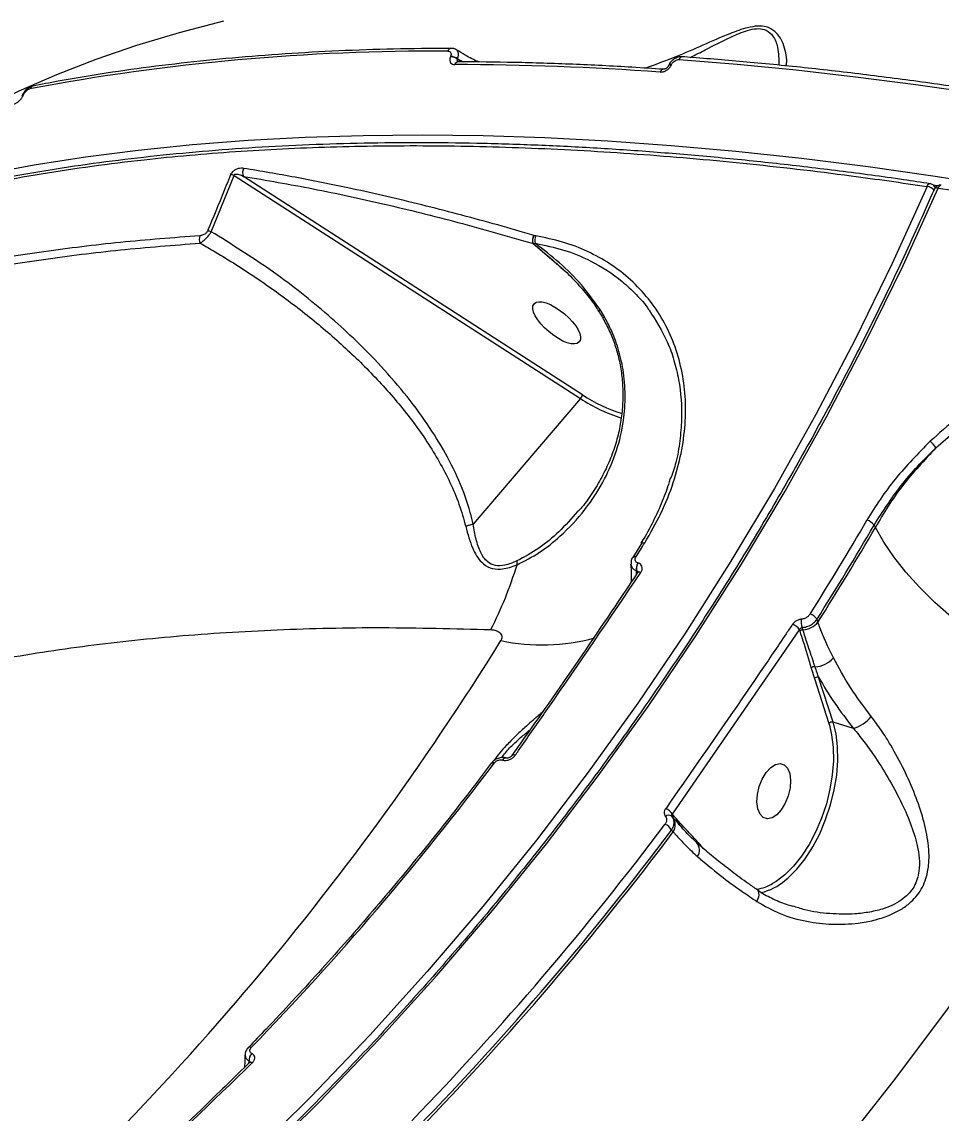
# Model space of a CAD drawing. Header units: millimetres. Extents: x -5238 to 5144, y -3542 to 5092.
# Drawn here: x 2105 to 2249.9, y 677.8 to 849.9 of the extents above; entities that cross this region are included whole.
import ezdxf

# ---------------------------------------------------------------- set-up
doc = ezdxf.new("R2010")
doc.units = ezdxf.units.MM
for name, color, linetype in [('DIKOM_ОБЪЕКТ', 7, 'Continuous'), ('DIKOM_РАЗМЕР_ЗОНА', 7, 'Continuous'), ('DIKOM_РАЗМЕР_ОБЪЕКТА', 7, 'Continuous')]:
    doc.layers.add(name, color=color, linetype=linetype)
doc.styles.add('style1', font='arial.ttf', dxfattribs={"width": 0.8})
doc.dimstyles.new('1-50', dxfattribs={"dimtxt": 300, "dimasz": 200, "dimexe": 100, "dimexo": 0, "dimgap": 100, "dimtad": 1, "dimtxsty": 'style1', "dimcen": 200, "dimclrd": 7, "dimclre": 7, "dimclrt": 7, "dimadec": 1, "dimazin": 2, "dimtfac": 1, "dimtmove": 0, "dimatfit": 2, "dimfxl": 0, "dimlwd": 25, "dimlwe": 18, "dimarcsym": 0})

# ---------------------------------------------------------------- blocks, each defined once
blk = doc.blocks.new('*D0')
at = {"layer": 'Defpoints', "color": 0, "transparency": 16777216}
for p in [(2469.51, 3229.24), (-4251.52, -643.28), (-419.57, -643.28)]:
    blk.add_point(p, dxfattribs=at)
at = {"layer": 'DIKOM_РАЗМЕР_ОБЪЕКТА', "color": 7, "lineweight": 18, "transparency": 16777216}
for p, q in [((2469.51, 3229.24), (-4351.52, 3229.24)), ((-419.57, -643.28), (-4351.52, -643.28))]:
    blk.add_line(p, q, dxfattribs=at)
at = {"layer": 'DIKOM_РАЗМЕР_ОБЪЕКТА', "color": 7, "lineweight": 25, "transparency": 16777216}
blk.add_line((-4251.52, 3029.24), (-4251.52, -443.28), dxfattribs=at)
at = {"layer": 'DIKOM_РАЗМЕР_ОБЪЕКТА', "color": 7, "transparency": 16777216}
for points in [[(-4284.86, 3029.24), (-4218.19, 3029.24), (-4251.52, 3229.24)], [(-4284.86, -443.28), (-4218.19, -443.28), (-4251.52, -643.28)]]:
    blk.add_solid(points, dxfattribs=at)
at = {"layer": 'DIKOM_РАЗМЕР_ОБЪЕКТА', "color": 7, "transparency": 16777216, "insert": (-4504.8, 1292.98), "char_height": 300, "attachment_point": 5, "rotation": 90, "style": 'style1'}
blk.add_mtext('3900', dxfattribs=at)
blk = doc.blocks.new('*D1')
at = {"layer": 'Defpoints', "color": 0, "transparency": 16777216}
for p in [(-4787.63, 5091.56), (3144.22, 5091.56), (-2554.16, -2403.28)]:
    blk.add_point(p, dxfattribs=at)
at = {"layer": 'DIKOM_РАЗМЕР_ЗОНА', "color": 7, "lineweight": 18, "transparency": 16777216}
for p, q in [((3144.22, 5091.56), (-4887.63, 5091.56)), ((-2554.16, -2403.28), (-4887.63, -2403.28))]:
    blk.add_line(p, q, dxfattribs=at)
at = {"layer": 'DIKOM_РАЗМЕР_ЗОНА', "color": 7, "lineweight": 25, "transparency": 16777216}
blk.add_line((-4787.63, -2203.28), (-4787.63, 4891.56), dxfattribs=at)
at = {"layer": 'DIKOM_РАЗМЕР_ЗОНА', "color": 7, "transparency": 16777216}
for points in [[(-4820.97, 4891.56), (-4754.3, 4891.56), (-4787.63, 5091.56)], [(-4820.97, -2203.28), (-4754.3, -2203.28), (-4787.63, -2403.28)]]:
    blk.add_solid(points, dxfattribs=at)
at = {"layer": 'DIKOM_РАЗМЕР_ЗОНА', "color": 7, "transparency": 16777216, "insert": (-5040.81, 1344.14), "char_height": 300, "attachment_point": 5, "rotation": 90, "style": 'style1'}
blk.add_mtext('7500', dxfattribs=at)
blk = doc.blocks.new('*D2')
at = {"layer": 'Defpoints', "color": 0, "transparency": 16777216}
for p in [(5144.22, 2720.02), (-4054.16, -903.28), (5144.22, -3441.88)]:
    blk.add_point(p, dxfattribs=at)
at = {"layer": 'DIKOM_РАЗМЕР_ЗОНА', "color": 7, "lineweight": 18, "transparency": 16777216}
for p, q in [((5144.22, 2720.02), (5144.22, -3541.88)), ((-4054.16, -903.28), (-4054.16, -3541.88))]:
    blk.add_line(p, q, dxfattribs=at)
at = {"layer": 'DIKOM_РАЗМЕР_ЗОНА', "color": 7, "lineweight": 25, "transparency": 16777216}
blk.add_line((-3854.16, -3441.88), (4944.22, -3441.88), dxfattribs=at)
at = {"layer": 'DIKOM_РАЗМЕР_ЗОНА', "color": 7, "transparency": 16777216}
for points in [[(-3854.16, -3408.54), (-3854.16, -3475.21), (-4054.16, -3441.88)], [(4944.22, -3408.54), (4944.22, -3475.21), (5144.22, -3441.88)]]:
    blk.add_solid(points, dxfattribs=at)
at = {"layer": 'DIKOM_РАЗМЕР_ЗОНА', "color": 7, "transparency": 16777216, "insert": (545.03, -3188.7), "char_height": 300, "attachment_point": 5, "style": 'style1'}
blk.add_mtext('9200', dxfattribs=at)
blk = doc.blocks.new('*D3')
at = {"layer": 'Defpoints', "color": 0, "transparency": 16777216}
for p in [(3889.93, 2956), (-2405.68, -161.05), (3889.93, -2949.28)]:
    blk.add_point(p, dxfattribs=at)
at = {"layer": 'DIKOM_РАЗМЕР_ОБЪЕКТА', "color": 7, "lineweight": 18, "transparency": 16777216}
for p, q in [((3889.93, 2956), (3889.93, -3049.28)), ((-2405.68, -161.05), (-2405.68, -3049.28))]:
    blk.add_line(p, q, dxfattribs=at)
at = {"layer": 'DIKOM_РАЗМЕР_ОБЪЕКТА', "color": 7, "lineweight": 25, "transparency": 16777216}
blk.add_line((-2205.68, -2949.28), (3689.93, -2949.28), dxfattribs=at)
at = {"layer": 'DIKOM_РАЗМЕР_ОБЪЕКТА', "color": 7, "transparency": 16777216}
for points in [[(-2205.68, -2915.95), (-2205.68, -2982.61), (-2405.68, -2949.28)], [(3689.93, -2915.95), (3689.93, -2982.61), (3889.93, -2949.28)]]:
    blk.add_solid(points, dxfattribs=at)
at = {"layer": 'DIKOM_РАЗМЕР_ОБЪЕКТА', "color": 7, "transparency": 16777216, "insert": (742.13, -2696.01), "char_height": 300, "attachment_point": 5, "style": 'style1'}
blk.add_mtext('6300', dxfattribs=at)

msp = doc.modelspace()

# ---------------------------------------------------------------- linework, layer by layer
at = {"layer": 'DIKOM_ОБЪЕКТ', "color": 7, "linetype": 'Continuous', "lineweight": 15}
for p, q in [((2172.569, 844.447), (2172.541, 844.382)), ((2173.645, 843.986), (2173.674, 844.052)), ((2174.207, 843.572), (2173.645, 843.986)), ((2173.674, 844.052), (2174.609, 843.567)), ((2206.926, 842.994), (2206.906, 842.949)), ((2207.384, 843.113), (2207.404, 843.159)), ((2105.003, 838.237), (2104.975, 838.171)), ((2105.21, 838.324), (2105.238, 838.39)), ((2134.826, 816.788), (2138.459, 825.671)), ((2138.459, 825.671), (2193.043, 790.479)), ((2193.35, 791.076), (2139.936, 825.512)), ((2248.142, 824.366), (2248.155, 824.364)), ((2248.956, 823.717), (2248.853, 823.889)), ((2185.738, 816.188), (2185.703, 816.198)), ((2186.003, 816.124), (2185.738, 816.188)), ((2185.567, 814.927), (2185.595, 814.909)), ((2185.567, 814.927), (2190.341, 810.797)), ((2185.595, 814.909), (2185.894, 814.953)), ((2185.595, 814.909), (2186.503, 814.142)), ((2196.811, 803.354), (2196.125, 804.493)), ((2193.043, 790.479), (2176.126, 770.674)), ((2192.709, 772.797), (2192.558, 772.633)), ((2239.313, 770.501), (2239.53, 770.136)), ((2202.654, 767.632), (2201.267, 765.403)), ((2202.648, 767.621), (2202.654, 767.632)), ((2202.118, 764.539), (2202.096, 764.545)), ((2201.873, 763.299), (2201.895, 763.293)), ((2201.883, 762.797), (2201.873, 763.299)), ((2201.895, 763.293), (2201.988, 762.954)), ((2202.056, 763.006), (2202.044, 762.99)), ((2230.478, 755.197), (2230.325, 755.665)), ((2207.53, 724.922), (2227.543, 754.022)), ((2227.543, 754.022), (2227.626, 753.765)), ((2228.095, 753.994), (2227.978, 754.356)), ((2229.406, 747.957), (2229.906, 746.305)), ((2229.906, 746.305), (2232.191, 739.225)), ((2232.867, 739.433), (2230.582, 746.513)), ((2232.191, 739.225), (2232.273, 738.96)), ((2236.069, 738.44), (2232.867, 739.433)), ((2180.745, 733.464), (2180.767, 733.458)), ((2182.251, 734.175), (2182.24, 734.16)), ((2207.58, 724.865), (2207.53, 724.922)), ((2207.4, 722.425), (2207.667, 722.118)), ((2211.839, 720.18), (2210.931, 721.171)), ((2212.441, 719.484), (2211.839, 720.18)), ((2140.708, 688.151), (2140.7, 688.143)), ((2141.236, 687.179), (2141.217, 687.188)), ((2140.781, 685.743), (2140.797, 685.992)), ((2140.797, 685.992), (2140.816, 685.983)), ((2140.816, 685.983), (2140.852, 685.751)), ((2140.872, 685.729), (2140.864, 685.722))]:
    msp.add_line(p, q, dxfattribs=at)
at = {"layer": 'DIKOM_ОБЪЕКТ', "color": 7, "linetype": 'Continuous', "lineweight": 15, "flags": 128}
for points in [[(2136.771, 849.965), (2129.793, 848.139), (2123.074, 846.122), (2116.618, 843.914), (2110.433, 841.519), (2104.524, 838.937), (2099.089, 836.273)], [(2208.592, 843.929), (2217.745, 843.19), (2227.019, 842.29), (2236.407, 841.228), (2245.902, 840.006), (2255.497, 838.624), (2265.187, 837.084), (2274.965, 835.386), (2284.823, 833.531)], [(2259.681, 823.791), (2248.965, 825.489), (2238.365, 826.994), (2227.889, 828.303), (2217.548, 829.416), (2207.349, 830.33), (2197.301, 831.047), (2187.412, 831.564), (2177.691, 831.883), (2168.146, 832.001), (2158.786, 831.92), (2149.617, 831.639), (2140.647, 831.159), (2131.885, 830.479), (2123.338, 829.601), (2115.012, 828.526), (2106.916, 827.253), (2099.055, 825.785)], [(2247.666, 823.927), (2242.169, 811.777), (2236.326, 799.782), (2230.142, 787.952), (2223.62, 776.293), (2216.764, 764.813), (2209.579, 753.52), (2202.069, 742.422), (2194.24, 731.525), (2186.097, 720.836), (2177.645, 710.363), (2168.889, 700.113), (2159.836, 690.092), (2150.49, 680.306), (2140.859, 670.763), (2130.949, 661.468), (2120.766, 652.428), (2110.316, 643.648), (2099.607, 635.135), (2088.646, 626.893), (2077.44, 618.928), (2065.996, 611.246)], [(2067.202, 610.34), (2078.68, 618.046), (2089.92, 626.034), (2100.915, 634.301), (2111.656, 642.84), (2122.137, 651.646), (2132.351, 660.714), (2142.291, 670.036), (2151.951, 679.609), (2161.325, 689.423), (2170.405, 699.475), (2179.187, 709.756), (2187.665, 720.261), (2195.833, 730.981), (2203.686, 741.911), (2211.218, 753.043), (2218.424, 764.37), (2225.301, 775.885), (2231.843, 787.579), (2238.046, 799.445), (2243.906, 811.476), (2249.419, 823.663)], [(2247.666, 823.927), (2247.742, 824.078), (2247.827, 824.201), (2247.919, 824.293), (2248.015, 824.349), (2248.109, 824.369), (2248.142, 824.366)], [(2248.613, 824.163), (2248.936, 824.115), (2249.386, 824.047)], [(2249.419, 823.663), (2249.255, 823.679), (2249.109, 823.673), (2248.987, 823.645), (2248.895, 823.597), (2248.836, 823.53), (2248.829, 823.517)], [(2249.902, 824.101), (2249.861, 824.105), (2249.767, 824.085), (2249.673, 824.029), (2249.581, 823.937), (2249.495, 823.813), (2249.419, 823.663)], [(2196.125, 804.493), (2195.988, 804.352), (2195.926, 804.254), (2195.929, 804.214)], [(2280.527, 739.583), (2277.168, 740.774), (2273.771, 742.156), (2270.368, 743.719), (2266.989, 745.448), (2263.664, 747.327), (2260.426, 749.338), (2257.302, 751.464), (2254.321, 753.686), (2251.511, 755.982), (2248.897, 758.332), (2246.503, 760.715), (2244.351, 763.108), (2242.46, 765.491), (2240.848, 767.84), (2239.53, 770.136)], [(2202.654, 767.632), (2202.674, 767.659), (2202.735, 767.705), (2202.818, 767.735), (2202.92, 767.747), (2203.039, 767.74), (2203.171, 767.716)], [(2201.783, 765.484), (2201.651, 765.509), (2201.532, 765.516), (2201.43, 765.505), (2201.348, 765.476), (2201.287, 765.429), (2201.268, 765.404)], [(2202.551, 763.049), (2202.404, 763.082), (2202.275, 763.091), (2202.169, 763.076), (2202.088, 763.037), (2202.056, 763.006)], [(2155.851, 593.625), (2166.513, 602.608), (2176.927, 611.835), (2187.085, 621.3), (2196.984, 630.998), (2206.616, 640.925), (2215.978, 651.074), (2225.063, 661.44), (2233.867, 672.017), (2242.385, 682.799), (2250.612, 693.782), (2258.544, 704.957), (2266.177, 716.32), (2273.506, 727.864), (2280.527, 739.583)], [(2232.273, 738.96), (2232.631, 737.451), (2232.871, 735.483), (2232.906, 733.363), (2232.735, 731.137), (2232.363, 728.856), (2231.796, 726.567), (2231.048, 724.322), (2230.135, 722.17), (2229.077, 720.157), (2227.897, 718.329), (2226.62, 716.724), (2225.276, 715.378), (2223.893, 714.321), (2223.321, 713.976)], [(2225.27, 714.448), (2225.736, 714.841), (2227.122, 716.229), (2228.438, 717.884), (2229.655, 719.769), (2230.746, 721.845), (2231.688, 724.064), (2232.459, 726.379), (2233.044, 728.739), (2233.428, 731.093), (2233.604, 733.388), (2233.568, 735.574), (2233.32, 737.604), (2232.867, 739.433)], [(2182.751, 734.226), (2182.604, 734.258), (2182.474, 734.265), (2182.365, 734.247), (2182.282, 734.205), (2182.251, 734.175)], [(2179.466, 732.997), (2179.339, 733.03), (2179.225, 733.043), (2179.127, 733.037), (2179.047, 733.012), (2178.988, 732.968), (2178.98, 732.958)], [(2222.321, 731.493), (2223.035, 732.28), (2223.788, 732.765), (2224.518, 732.909), (2225.166, 732.701), (2225.68, 732.156), (2226.019, 731.32), (2226.154, 730.26), (2226.075, 729.061), (2225.788, 727.822), (2225.317, 726.642), (2224.699, 725.617), (2223.985, 724.83), (2223.232, 724.344), (2222.502, 724.2), (2221.854, 724.409), (2221.34, 724.953), (2221.001, 725.789), (2220.866, 726.85), (2220.945, 728.048), (2221.232, 729.288), (2221.703, 730.468), (2222.321, 731.493)], [(2220.864, 711.145), (2221.022, 711.532), (2221.129, 711.897), (2221.182, 712.229), (2221.178, 712.516), (2221.119, 712.749), (2221.005, 712.918), (2220.965, 712.953)], [(2141.293, 685.691), (2141.164, 685.744), (2141.05, 685.77), (2140.954, 685.767), (2140.881, 685.737), (2140.872, 685.729)]]:
    msp.add_lwpolyline(points, dxfattribs=at)
at = {"layer": 'DIKOM_ОБЪЕКТ', "color": 7, "linetype": 'Continuous', "lineweight": 15}
for centre, radius, start, end in [((2170.168, 497.906), 347.355, 89.67725, 100.60468), ((2172.712, 845.082), 0.612, 96.36629, 163.55716), ((2172.441, 842.362), 2.022, 53.447, 87.16388), ((2172.468, 842.426), 2.024, 53.46388, 87.14699), ((2173.828, 842.952), 0.631, 97.19447, 162.43468), ((2209.157, 843.784), 0.583, 95.37076, 165.65074), ((2171.469, 350.293), 492.853, 86.02787, 89.79569), ((2206.17, 841.822), 0.577, 94.84468, 166.05565), ((2207.269, 842.673), 0.455, 75.34182, 142.98522), ((2207.289, 842.712), 0.461, 75.60351, 141.80711), ((2105.235, 838.029), 0.296, 94.81921, 151.28984), ((2105.263, 838.093), 0.297, 94.88829, 150.35684), ((2106.894, 839.084), 0.694, 103.44009, 159.37393), ((2140.993, 826.134), 1.226, 148.60763, 210.44912), ((2137.992, 824.248), 1.497, 71.81901, 95.31754), ((2247.426, 822.104), 1.839, 38.30976, 82.51275), ((2247.994, 823.377), 1, 53.08161, 81.5044), ((2247.994, 823.377), 1, 30.78835, 53.08161), ((2249.744, 823.114), 1, 81.35162, 156.47401), ((2248.33, 823.579), 0.608, 10.6382, 30.64789), ((2134.306, 815.61), 1.371, 156.78411, 207.43265), ((2134.329, 815.388), 1.486, 70.43896, 93.883), ((2186.773, 815.441), 1.311, 144.6905, 203.06674), ((2186.776, 815.424), 1.289, 143.67332, 203.57244), ((2187.298, 815.412), 1.478, 151.18347, 198.1103), ((2192.111, 791.335), 1.265, 317.44395, 348.17766), ((2207.018, 811.444), 25.196, 236.31398, 252.62956), ((2206.818, 811.236), 24.246, 236.25477, 252.64375), ((2246.156, 781.024), 3.357, 29.8403, 53.58282), ((1818.525, 1015.43), 485.525, 327.76955, 329.81213), ((2237.73, 769.45), 1.9, 33.57432, 75.54521), ((1818.499, 1015.307), 486.842, 327.76998, 329.81158), ((1818.611, 1014.961), 486.941, 327.76049, 329.81587), ((1808.924, 1011.474), 463.518, 327.94708, 328.27192), ((2120.913, 783.345), 64.992, 333.1901, 342.92274), ((2184.99, 764.58), 1.977, 172.05423, 189.32605), ((2203.414, 763.667), 1.584, 146.32692, 193.43398), ((2203.436, 763.66), 1.584, 146.32446, 193.42392), ((2231.052, 755.339), 3.227, 174.27294, 197.72436), ((2228.696, 754.64), 1.925, 32.18461, 73.69908), ((2225.844, 752.974), 1.996, 31.67817, 71.82142), ((2228.136, 753.314), 0.682, 93.49842, 138.51975), ((2227.882, 757.378), 3.391, 273.59418, 319.96153), ((1789.587, 994.749), 459.994, 311.0632, 328.19152), ((2187.001, 783.124), 31.508, 258.08746, 285.16752), ((2229.826, 752.212), 4.048, 272.65751, 319.60678), ((2229.914, 747.48), 0.697, 81.71993, 136.7931), ((2230.412, 745.863), 0.672, 75.36772, 138.85052), ((2234.334, 744.041), 5.864, 287.20239, 320.71122), ((2232.697, 738.782), 0.672, 75.37906, 138.82639), ((2181.273, 733.192), 0.594, 84.12167, 152.76867), ((2181.291, 733.19), 0.589, 83.04825, 152.9336), ((1801.519, 1017.035), 472.781, 315.91884, 323.07412), ((2206.952, 723.96), 0.807, 52.32916, 130.26985), ((2205.869, 723.981), 1.909, 29.53044, 71.6413), ((2207.929, 724.657), 0.406, 149.36693, 216.2467), ((1808.799, 1022.495), 497.556, 315.95506, 323.03791), ((2205.663, 721.463), 1.986, 28.98734, 69.36912), ((2205.95, 723.22), 2.04, 327.31529, 35.93445), ((1808.96, 1022.258), 498.653, 315.95489, 323.03796), ((1808.919, 1022.008), 498.933, 315.93916, 323.05393), ((2211.355, 720.953), 0.477, 152.80493, 186.30082), ((2209.99, 719.257), 1.802, 325.31054, 41.21426), ((2219.484, 721.281), 8.953, 283.20546, 310.25868), ((2219.845, 719.96), 6.92, 278.42492, 300.15394), ((2140.911, 687.792), 0.413, 55.68235, 119.35763), ((2142.222, 686.163), 1.436, 134.44527, 186.83069), ((2142.241, 686.154), 1.435, 134.42569, 186.83653)]:
    msp.add_arc(centre, radius, start, end, dxfattribs=at)
msp.add_ellipse((2189.287, 802.411), major_axis=(-3.564, 3.012), ratio=0.4016192, dxfattribs=at)
for points, knots in [([(2225.443, 842.921), (2225.491, 843.134), (2225.627, 843.739), (2225.439, 844.982), (2225.009, 846.53), (2224.207, 847.994), (2223.113, 848.825), (2222.066, 849.167), (2221.002, 849.27), (2219.005, 848.923), (2216.057, 847.846), (2212.293, 846.168), (2207.863, 844.219), (2204.88, 843.148), (2203.292, 842.578)], [0, 0, 0, 0, 0.0492122, 0.1398933, 0.2305302, 0.3362118, 0.4061607, 0.4207989, 0.4685698, 0.5160322, 0.5985783, 0.7242689, 0.8532057, 1, 1, 1, 1]), ([(2210.37, 844.271), (2211.149, 844.667), (2213.231, 845.726), (2216.216, 847.272), (2218.978, 848.474), (2220.817, 848.873), (2221.646, 848.786), (2222.094, 848.645), (2222.688, 848.41), (2223.585, 847.507), (2224.319, 845.496), (2224.306, 843.972), (2224.298, 843.036)], [0, 0, 0, 0, 0.1054959, 0.2822315, 0.3923851, 0.4532971, 0.5130206, 0.5138233, 0.5326031, 0.6247464, 0.7692702, 1, 1, 1, 1]), ([(2172.647, 845.691), (2171.089, 845.683), (2166.568, 845.659), (2159.214, 845.484), (2150.646, 845.106), (2142.261, 844.547), (2134.064, 843.81), (2126.06, 842.896), (2118.259, 841.802), (2111.837, 840.737), (2108.049, 840.011), (2106.732, 839.759)], [0, 0, 0, 0, 0.0652739, 0.1893416, 0.3134162, 0.4374963, 0.5615843, 0.685677, 0.809776, 0.9338801, 1, 1, 1, 1]), ([(2172.125, 845.256), (2172.214, 845.246), (2172.392, 845.228), (2172.573, 845.078), (2172.656, 844.859), (2172.641, 844.635), (2172.588, 844.496), (2172.569, 844.447)], [0, 0, 0, 0, 0.2288004, 0.4577997, 0.6784702, 0.8883512, 1, 1, 1, 1]), ([(2173.491, 845.445), (2173.473, 845.46), (2173.324, 845.594), (2173.017, 845.682), (2172.743, 845.669), (2172.645, 845.664)], [0, 0, 0, 0, 0.0795258, 0.6692666, 1, 1, 1, 1]), ([(2173.674, 844.052), (2173.708, 844.151), (2173.807, 844.434), (2173.843, 844.87), (2173.742, 845.266), (2173.554, 845.389), (2173.474, 845.441)], [0, 0, 0, 0, 0.1583448, 0.4560342, 0.766746, 1, 1, 1, 1]), ([(2176.955, 843.538), (2176.252, 843.88), (2175.08, 844.45), (2173.955, 845.19), (2173.505, 845.486)], [0, 0, 0, 0, 0.5998682, 1, 1, 1, 1]), ([(2172.541, 844.382), (2172.513, 844.31), (2172.432, 844.098), (2172.41, 843.753), (2172.539, 843.418), (2172.818, 843.187), (2173.09, 843.157), (2173.227, 843.142)], [0, 0, 0, 0, 0.1082946, 0.3204206, 0.5430687, 0.7715565, 1, 1, 1, 1]), ([(2173.774, 843.581), (2173.76, 843.591), (2173.696, 843.637), (2173.638, 843.741), (2173.618, 843.849), (2173.624, 843.925), (2173.636, 843.962), (2173.645, 843.986)], [0, 0, 0, 0, 0.110061, 0.4971546, 0.7544025, 0.8349461, 1, 1, 1, 1]), ([(2173.81, 843.584), (2173.779, 843.581), (2173.732, 843.578), (2173.741, 843.577), (2173.744, 843.576)], [0, 0, 0, 0, 0.685386, 1, 1, 1, 1]), ([(2206.121, 842.397), (2204.462, 842.506), (2199.65, 842.822), (2191.796, 843.207), (2182.649, 843.505), (2176.7, 843.554), (2173.749, 843.578)], [0, 0, 0, 0, 0.1498897, 0.4347614, 0.7196502, 1, 1, 1, 1]), ([(2209.098, 844.346), (2209.032, 844.356), (2208.756, 844.394), (2208.231, 844.259), (2207.597, 843.907), (2207.129, 843.445), (2206.997, 843.096), (2206.956, 842.986)], [0, 0, 0, 0, 0.0765972, 0.3163691, 0.5826414, 0.8680096, 1, 1, 1, 1]), ([(2207.404, 843.159), (2207.435, 843.22), (2207.512, 843.374), (2207.713, 843.6), (2207.991, 843.796), (2208.301, 843.921), (2208.495, 843.926), (2208.592, 843.929)], [0, 0, 0, 0, 0.1422697, 0.3571215, 0.5715236, 0.7857223, 1, 1, 1, 1]), ([(2285.271, 833.976), (2283.458, 834.326), (2278.201, 835.34), (2269.563, 836.888), (2259.393, 838.563), (2249.324, 840.063), (2239.362, 841.39), (2229.515, 842.54), (2219.962, 843.497), (2213.186, 844.065), (2209.641, 844.325), (2209.102, 844.364)], [0, 0, 0, 0, 0.0688409, 0.1996565, 0.3304769, 0.4613023, 0.5921305, 0.722965, 0.853803, 0.9777648, 1, 1, 1, 1]), ([(2205.61, 841.961), (2205.755, 841.966), (2206.045, 841.974), (2206.509, 842.161), (2206.925, 842.456), (2207.224, 842.794), (2207.339, 843.022), (2207.384, 843.113)], [0, 0, 0, 0, 0.2150521, 0.4299917, 0.6447315, 0.8592653, 1, 1, 1, 1]), ([(2206.903, 842.948), (2206.889, 842.916), (2206.857, 842.847), (2206.751, 842.712), (2206.608, 842.583), (2206.442, 842.478), (2206.281, 842.414), (2206.162, 842.395), (2206.137, 842.397), (2206.127, 842.398)], [0, 0, 0, 0, 0.1286322, 0.2794534, 0.4257935, 0.5816504, 0.7369549, 0.8920046, 1, 1, 1, 1]), ([(2103.671, 836.884), (2103.763, 836.911), (2103.971, 836.971), (2104.327, 837.195), (2104.687, 837.522), (2105.004, 837.915), (2105.141, 838.188), (2105.21, 838.324)], [0, 0, 0, 0, 0.1741687, 0.3895689, 0.5958025, 0.7978739, 1, 1, 1, 1]), ([(2106.735, 839.746), (2106.624, 839.722), (2106.313, 839.656), (2105.825, 839.341), (2105.314, 838.84), (2105.108, 838.424), (2105.015, 838.237)], [0, 0, 0, 0, 0.1511179, 0.4237677, 0.7409849, 1, 1, 1, 1]), ([(2105.238, 838.39), (2105.283, 838.48), (2105.374, 838.66), (2105.581, 838.917), (2105.817, 839.13), (2106.048, 839.274), (2106.183, 839.311), (2106.244, 839.328)], [0, 0, 0, 0, 0.2039213, 0.4079744, 0.6134824, 0.8265037, 1, 1, 1, 1]), ([(2018.869, 786.397), (2020.216, 787.778), (2024.136, 791.799), (2031.92, 797.764), (2042, 804.249), (2053.131, 809.973), (2065.159, 814.986), (2078.299, 819.36), (2092.548, 823.054), (2107.883, 826.038), (2123.286, 828.152), (2138.562, 829.516), (2153.544, 830.252), (2169.122, 830.438), (2185.261, 830.064), (2201.786, 829.138), (2218.612, 827.665), (2233.887, 825.909), (2243.678, 824.501), (2247.666, 823.927)], [0, 0, 0, 0, 0.0350697, 0.1020937, 0.1690632, 0.2341426, 0.299272, 0.3643511, 0.4313208, 0.498345, 0.5653147, 0.6219543, 0.6786601, 0.7353657, 0.7926089, 0.8498521, 0.9056539, 0.9615819, 1, 1, 1, 1]), ([(2248.153, 824.348), (2246.747, 824.562), (2241.946, 825.293), (2233.86, 826.359), (2223.917, 827.547), (2214.131, 828.544), (2204.513, 829.363), (2195.065, 830.001), (2185.783, 830.46), (2176.663, 830.739), (2167.702, 830.839), (2158.897, 830.76), (2150.246, 830.503), (2141.747, 830.066), (2133.397, 829.448), (2125.205, 828.652), (2117.195, 827.678), (2109.402, 826.53), (2101.846, 825.21), (2094.533, 823.719), (2087.459, 822.058), (2080.62, 820.227), (2074.013, 818.224), (2067.638, 816.05), (2061.493, 813.704), (2055.576, 811.184), (2049.885, 808.491), (2044.425, 805.623), (2039.205, 802.589), (2034.252, 799.399), (2029.578, 796.066), (2025.206, 792.587), (2021.633, 789.479), (2019.63, 787.47), (2018.885, 786.723)], [0, 0, 0, 0, 0.0134807, 0.0460166, 0.0785629, 0.110963, 0.1432142, 0.1753533, 0.2074168, 0.2394417, 0.2714645, 0.3035139, 0.3356222, 0.3678255, 0.4001604, 0.4326629, 0.4652363, 0.4977101, 0.530023, 0.5622119, 0.5943135, 0.6263633, 0.6583973, 0.6904488, 0.722544, 0.754718, 0.7870056, 0.8194425, 0.8519998, 0.8845077, 0.9168217, 0.9489852, 0.981033, 1, 1, 1, 1]), ([(2139.947, 826.772), (2139.671, 826.788), (2139.278, 826.811), (2138.685, 826.599), (2138.32, 826.372), (2138.048, 826.095), (2137.915, 825.888), (2137.866, 825.77), (2137.853, 825.739)], [0, 0, 0, 0, 0.4029548, 0.5733001, 0.7451058, 0.8533452, 0.9617133, 1, 1, 1, 1]), ([(2185.703, 816.198), (2185.225, 816.339), (2182.837, 817.042), (2176.664, 818.796), (2167.305, 821.246), (2157.161, 823.572), (2148.039, 825.413), (2142.644, 826.319), (2139.947, 826.772)], [0, 0, 0, 0, 0.0299888, 0.1499477, 0.3900561, 0.6301653, 0.8150819, 1, 1, 1, 1]), ([(2137.853, 825.739), (2137.639, 825.195), (2136.57, 822.476), (2135.356, 819.522), (2134.333, 817.118), (2134.228, 816.871)], [0, 0, 0, 0, 0.1831615, 0.9158857, 1, 1, 1, 1]), ([(2138.459, 825.671), (2138.457, 825.684), (2138.455, 825.712), (2138.462, 825.756), (2138.479, 825.788), (2138.505, 825.817), (2138.543, 825.844), (2138.668, 825.886), (2138.887, 825.875), (2139.207, 825.805), (2139.566, 825.682), (2139.814, 825.568), (2139.936, 825.512)], [0, 0, 0, 0, 0.0254463, 0.051746, 0.0782759, 0.0865094, 0.115043, 0.1529325, 0.3029977, 0.4907585, 0.7490682, 1, 1, 1, 1]), ([(2139.936, 825.512), (2143.57, 824.889), (2150.837, 823.643), (2162.129, 821.189), (2173.675, 818.346), (2181.603, 816.067), (2185.567, 814.927)], [0, 0, 0, 0, 0.2492696, 0.498536, 0.7492676, 1, 1, 1, 1]), ([(2248.827, 823.513), (2247.967, 821.56), (2245.472, 815.893), (2241.121, 806.607), (2235.68, 795.704), (2229.952, 784.94), (2223.944, 774.321), (2217.659, 763.852), (2211.1, 753.538), (2204.271, 743.385), (2197.176, 733.4), (2189.817, 723.587), (2182.2, 713.951), (2174.329, 704.498), (2166.207, 695.234), (2157.84, 686.162), (2149.231, 677.288), (2140.386, 668.617), (2131.309, 660.154), (2122.005, 651.903), (2112.48, 643.868), (2102.738, 636.055), (2092.785, 628.466), (2082.624, 621.11), (2073.946, 615.129), (2068.631, 611.634), (2066.824, 610.446)], [0, 0, 0, 0, 0.0228178, 0.0662208, 0.109624, 0.1530275, 0.1964308, 0.239834, 0.2832371, 0.3266402, 0.370043, 0.4134451, 0.4568475, 0.5002496, 0.5436516, 0.5870528, 0.630454, 0.6738552, 0.7172558, 0.7606562, 0.8040562, 0.8474559, 0.8908553, 0.9342544, 0.9776533, 1, 1, 1, 1]), ([(2249.419, 823.663), (2253.443, 823.029), (2264.281, 821.32), (2282.265, 817.953), (2303.387, 813.404), (2324.974, 808.12), (2346.964, 802.1), (2369.288, 795.346), (2391.456, 788.006), (2413.395, 780.119), (2435.039, 771.736), (2456.742, 762.72), (2478.427, 753.075), (2500.019, 742.82), (2521.041, 732.181), (2541.435, 721.203), (2561.157, 709.94), (2580.528, 698.206), (2599.465, 686.023), (2617.889, 673.424), (2635.395, 660.685), (2651.945, 647.855), (2667.521, 634.98), (2682.377, 621.851), (2696.43, 608.504), (2709.61, 594.981), (2721.626, 581.579), (2732.465, 568.342), (2742.14, 555.308), (2750.807, 542.265), (2758.391, 529.258), (2764.841, 516.336), (2769.793, 504.313), (2773.437, 493.185), (2775.984, 482.918), (2777.577, 472.891), (2778.288, 464.909), (2778.128, 460.384), (2778.079, 459.014)], [0, 0, 0, 0, 0.0169097, 0.0455561, 0.0742245, 0.1028708, 0.1323494, 0.1618517, 0.1913302, 0.2199766, 0.248645, 0.2772913, 0.3067697, 0.3362723, 0.3657507, 0.394397, 0.4230654, 0.4517117, 0.48119, 0.5106926, 0.540171, 0.5688174, 0.5974857, 0.6261321, 0.6556106, 0.6851129, 0.7145914, 0.7432377, 0.771906, 0.8005525, 0.8300308, 0.8595332, 0.8890116, 0.913944, 0.9389054, 0.963867, 0.9890651, 1, 1, 1, 1]), ([(2133.046, 816.15), (2128.842, 815.825), (2120.434, 815.174), (2108.369, 813.668), (2096.686, 811.805), (2089.31, 810.21), (2085.622, 809.413)], [0, 0, 0, 0, 0.2491214, 0.4982435, 0.7491216, 1, 1, 1, 1]), ([(2134.228, 816.871), (2134.201, 816.817), (2134.145, 816.705), (2133.994, 816.535), (2133.789, 816.379), (2133.453, 816.209), (2133.211, 816.174), (2133.046, 816.15)], [0, 0, 0, 0, 0.1212452, 0.2523261, 0.4115912, 0.599377, 1, 1, 1, 1]), ([(2133.089, 814.978), (2133.244, 815.08), (2133.555, 815.284), (2134.081, 815.788), (2134.532, 816.324), (2134.737, 816.647), (2134.826, 816.788)], [0, 0, 0, 0, 0.2829516, 0.5675024, 0.8111941, 1, 1, 1, 1]), ([(2176.126, 770.674), (2175.982, 771.278), (2175.428, 773.605), (2173.97, 777.57), (2171.508, 782.433), (2168.425, 787.258), (2164.786, 792.021), (2159.641, 797.784), (2152.85, 804.164), (2144.239, 810.917), (2137.962, 814.832), (2134.826, 816.788)], [0, 0, 0, 0, 0.0310732, 0.1198406, 0.2089558, 0.2979309, 0.396825, 0.4957446, 0.6636326, 0.8319736, 1, 1, 1, 1]), ([(2203.171, 767.716), (2204.071, 769.282), (2205.871, 772.413), (2207.746, 777.163), (2209, 781.841), (2209.62, 786.392), (2209.643, 790.838), (2209.044, 795.109), (2207.862, 799.145), (2206.117, 802.887), (2203.819, 806.265), (2201.026, 809.238), (2197.802, 811.75), (2194.186, 813.741), (2190.272, 815.263), (2187.425, 815.838), (2186.003, 816.124)], [0, 0, 0, 0, 0.0751085, 0.1502146, 0.2212822, 0.2925771, 0.363645, 0.4347704, 0.5061234, 0.5772479, 0.6483396, 0.7196583, 0.7907505, 0.860428, 0.9303186, 1, 1, 1, 1]), ([(2085.728, 808.258), (2089.386, 809.049), (2096.7, 810.63), (2108.335, 812.488), (2120.406, 813.998), (2128.861, 814.651), (2133.089, 814.978)], [0, 0, 0, 0, 0.2491207, 0.4982423, 0.7491212, 1, 1, 1, 1]), ([(2133.089, 814.978), (2133.882, 814.521), (2136.896, 812.785), (2141.972, 809.557), (2148.144, 805.127), (2153.978, 800.36), (2159.46, 795.218), (2164.508, 789.682), (2168.986, 783.706), (2172.045, 778.353), (2173.968, 773.836), (2174.62, 771.472), (2174.946, 770.29)], [0, 0, 0, 0, 0.0419964, 0.1595238, 0.2774948, 0.3953164, 0.5131204, 0.6338749, 0.7545643, 0.8758684, 0.9379477, 1, 1, 1, 1]), ([(2196.125, 804.493), (2195.182, 805.834), (2193.294, 808.517), (2189.791, 811.936), (2187.198, 813.943), (2185.894, 814.953)], [0, 0, 0, 0, 0.3317436, 0.6638415, 1, 1, 1, 1]), ([(2185.894, 814.953), (2187.413, 814.642), (2190.475, 814.015), (2195.147, 812.073), (2198.968, 809.644), (2201.826, 806.867), (2203.298, 805.37), (2203.829, 804.437), (2203.857, 804.387)], [0, 0, 0, 0, 0.2058281, 0.4146644, 0.6989628, 0.8453683, 0.9917742, 1, 1, 1, 1]), ([(2186.503, 814.142), (2186.866, 813.838), (2188.145, 812.765), (2189.39, 811.653), (2190.281, 810.856)], [0, 0, 0, 0, 0.2835919, 1, 1, 1, 1]), ([(2189.138, 811.866), (2189.412, 811.637), (2190.535, 810.703), (2192.25, 808.987), (2194.129, 806.805), (2195.323, 805.235), (2195.82, 804.363), (2195.911, 804.204)], [0, 0, 0, 0, 0.1046096, 0.4273269, 0.7110785, 0.947542, 1, 1, 1, 1]), ([(2195.92, 804.211), (2196.085, 803.955), (2196.326, 803.582), (2196.535, 803.193), (2196.6, 803.07)], [0, 0, 0, 0, 0.6841828, 1, 1, 1, 1]), ([(2203.857, 804.387), (2204.896, 802.779), (2206.486, 800.317), (2207.827, 796.516), (2208.793, 792.491), (2209.112, 788.205), (2208.725, 783.792), (2208.252, 780.683), (2207.552, 778.704), (2207.255, 777.863)], [0, 0, 0, 0, 0.2201543, 0.3369063, 0.4536572, 0.680353, 0.7970839, 0.9138161, 1, 1, 1, 1]), ([(2183.039, 764.259), (2184.244, 764.872), (2186.655, 766.098), (2190.299, 769.063), (2193.872, 772.858), (2196.834, 777.455), (2198.834, 782.21), (2199.887, 786.678), (2200.179, 790.998), (2199.873, 794.814), (2199.056, 798.332), (2198.024, 801.125), (2197.151, 802.729), (2196.811, 803.354)], [0, 0, 0, 0, 0.0899526, 0.1801543, 0.3068416, 0.4334843, 0.5393767, 0.6451739, 0.7305685, 0.815883, 0.8857283, 0.9555177, 1, 1, 1, 1]), ([(2196.596, 803.065), (2196.957, 802.405), (2197.686, 801.074), (2198.519, 798.915), (2199.154, 796.633), (2199.571, 794.222), (2199.756, 791.684), (2199.689, 789.056), (2199.355, 786.379), (2198.733, 783.696), (2197.817, 781.019), (2196.607, 778.367), (2195.077, 775.784), (2193.776, 773.906), (2192.917, 772.947), (2192.746, 772.756)], [0, 0, 0, 0, 0.0671892, 0.135566, 0.2046179, 0.2776323, 0.3541047, 0.4341609, 0.5173868, 0.6029536, 0.6909195, 0.7832153, 0.8782978, 0.9757658, 1, 1, 1, 1]), ([(2196.811, 803.354), (2196.796, 803.339), (2196.699, 803.25), (2196.593, 803.133), (2196.626, 803.1), (2196.639, 803.087)], [0, 0, 0, 0, 0.1049809, 0.6527303, 1, 1, 1, 1]), ([(2300.487, 799.323), (2298.571, 799.694), (2294.886, 800.407), (2289.21, 800.665), (2283.633, 800.381), (2278.042, 799.52), (2272.512, 798.089), (2267.109, 796.13), (2261.899, 793.682), (2256.965, 790.762), (2252.316, 787.463), (2249.536, 784.97), (2248.149, 783.725)], [0, 0, 0, 0, 0.1070831, 0.2059737, 0.3051829, 0.4040757, 0.5033364, 0.6029168, 0.7021776, 0.8013475, 0.9008325, 1, 1, 1, 1]), ([(2249.068, 782.694), (2251.103, 784.485), (2254.186, 787.199), (2258.853, 790.296), (2263.716, 793.102), (2268.882, 795.407), (2274.221, 797.143), (2279.635, 798.477), (2285.129, 799.202), (2290.563, 799.28), (2295.236, 799.002), (2298.43, 798.383), (2300.304, 798.019)], [0, 0, 0, 0, 0.146876, 0.2225118, 0.2981489, 0.4449887, 0.5206263, 0.5962626, 0.7424198, 0.8177203, 0.8930197, 1, 1, 1, 1]), ([(2248.149, 783.725), (2246.264, 781.799), (2243.409, 778.882), (2240.255, 774.63), (2238.888, 772.403), (2238.205, 771.29)], [0, 0, 0, 0, 0.4927622, 0.7463825, 1, 1, 1, 1]), ([(2239.313, 770.501), (2240.666, 772.612), (2242.715, 775.81), (2246.16, 779.822), (2248.098, 781.737), (2249.068, 782.694)], [0, 0, 0, 0, 0.492812, 0.7464094, 1, 1, 1, 1]), ([(2249.068, 782.694), (2247.252, 780.75), (2244.503, 777.804), (2241.482, 773.511), (2240.18, 771.261), (2239.53, 770.136)], [0, 0, 0, 0, 0.492784, 0.7463866, 1, 1, 1, 1]), ([(2207.264, 778.058), (2206.945, 777.064), (2206.28, 774.995), (2204.902, 771.875), (2203.656, 769.396), (2202.784, 768.018), (2202.562, 767.668)], [0, 0, 0, 0, 0.2838257, 0.5906912, 0.8961331, 1, 1, 1, 1]), ([(2192.558, 772.633), (2191.61, 771.549), (2189.774, 769.448), (2186.541, 766.789), (2184.201, 765.498), (2183.032, 764.853)], [0, 0, 0, 0, 0.3482409, 0.6745946, 1, 1, 1, 1]), ([(2174.946, 770.29), (2174.975, 770.305), (2175.145, 770.392), (2175.528, 770.549), (2175.91, 770.627), (2176.119, 770.67)], [0, 0, 0, 0, 0.0843388, 0.4972563, 1, 1, 1, 1]), ([(2174.946, 770.29), (2175.269, 769.106), (2175.72, 767.452), (2176.641, 765.649), (2177.483, 764.53), (2178.717, 763.681), (2180.574, 763.46), (2182.08, 763.868), (2182.938, 764.218), (2183.039, 764.259)], [0, 0, 0, 0, 0.2865134, 0.4002701, 0.5163001, 0.6574604, 0.7993883, 0.976349, 1, 1, 1, 1]), ([(2176.119, 770.67), (2176.12, 770.67), (2176.123, 770.671), (2176.125, 770.673), (2176.126, 770.674), (2176.126, 770.674)], [0, 0, 0, 0, 0.3474269, 0.8104232, 1, 1, 1, 1]), ([(2183.032, 764.853), (2182.388, 764.584), (2181.228, 764.1), (2179.573, 764.04), (2178.196, 764.71), (2177.212, 766.204), (2176.541, 768.275), (2176.236, 769.852), (2176.119, 770.669), (2176.119, 770.67)], [0, 0, 0, 0, 0.159558, 0.287538, 0.4150402, 0.5934582, 0.7962103, 0.9997225, 1, 1, 1, 1]), ([(2200.934, 764.361), (2200.987, 763.808), (2201.082, 762.818), (2201.039, 761.909), (2201.019, 761.508)], [0, 0, 0, 0, 0.5585068, 1, 1, 1, 1]), ([(2201.002, 764.358), (2200.999, 764.337), (2200.983, 764.218), (2201.082, 763.954), (2201.309, 763.597), (2201.643, 763.386), (2201.846, 763.309), (2201.873, 763.299)], [0, 0, 0, 0, 0.0450342, 0.2498823, 0.5995768, 0.9462647, 1, 1, 1, 1]), ([(2201.273, 765.402), (2201.263, 765.389), (2201.115, 765.2), (2200.983, 764.826), (2201.006, 764.472), (2201.015, 764.334)], [0, 0, 0, 0, 0.0430524, 0.6292592, 1, 1, 1, 1]), ([(2202.096, 764.545), (2202.082, 764.549), (2201.982, 764.579), (2201.818, 764.67), (2201.695, 764.839), (2201.644, 765.042), (2201.661, 765.254), (2201.745, 765.413), (2201.783, 765.484)], [0, 0, 0, 0, 0.034052, 0.2522731, 0.4704931, 0.5979759, 0.8193118, 1, 1, 1, 1]), ([(2202.551, 763.049), (2202.625, 763.184), (2202.773, 763.453), (2202.794, 763.861), (2202.658, 764.208), (2202.409, 764.436), (2202.199, 764.51), (2202.118, 764.539)], [0, 0, 0, 0, 0.2182465, 0.4367251, 0.6530265, 0.8657439, 1, 1, 1, 1]), ([(2202.033, 763.02), (2200.288, 760.409), (2195.461, 753.185), (2188.857, 743.574), (2183.967, 736.65), (2182.229, 734.189)], [0, 0, 0, 0, 0.2673505, 0.7396112, 1, 1, 1, 1]), ([(2182.751, 734.226), (2183.095, 734.715), (2184.818, 737.163), (2191.466, 746.667), (2197.687, 755.861), (2202.551, 763.049)], [0, 0, 0, 0, 0.051712, 0.2585539, 1, 1, 1, 1]), ([(2201.895, 763.293), (2201.922, 763.284), (2201.99, 763.263), (2202.071, 763.189), (2202.095, 763.108), (2202.105, 763.073)], [0, 0, 0, 0, 0.2631339, 0.6816441, 1, 1, 1, 1]), ([(2202.104, 763.105), (2202.104, 763.109), (2202.103, 763.119), (2202.097, 763.074), (2202.056, 763.013), (2202.041, 762.991)], [0, 0, 0, 0, 0.2435592, 0.7187284, 1, 1, 1, 1]), ([(2227.84, 755.661), (2227.795, 755.656), (2227.586, 755.632), (2227.212, 755.513), (2226.768, 755.243), (2226.567, 754.994), (2226.467, 754.87)], [0, 0, 0, 0, 0.0856151, 0.3893544, 0.6948286, 1, 1, 1, 1]), ([(2229.236, 756.487), (2229.14, 756.361), (2228.948, 756.108), (2228.511, 755.83), (2228.125, 755.696), (2227.901, 755.668), (2227.84, 755.661)], [0, 0, 0, 0, 0.2969249, 0.5941094, 0.8895354, 1, 1, 1, 1]), ([(2227.978, 754.356), (2228.079, 754.368), (2228.452, 754.411), (2229.099, 754.623), (2229.833, 755.064), (2230.161, 755.465), (2230.325, 755.665)], [0, 0, 0, 0, 0.1105965, 0.4063069, 0.7034945, 1, 1, 1, 1]), ([(2009.589, 700.876), (2011.449, 703.39), (2015.32, 708.619), (2022.548, 715.717), (2030.806, 722.337), (2039.919, 728.261), (2050.092, 733.674), (2061.339, 738.533), (2073.638, 742.805), (2086.639, 746.375), (2100.255, 749.259), (2114.394, 751.487), (2129.358, 753.117), (2145.143, 754.103), (2161.666, 754.487), (2173.169, 754.183), (2178.919, 754.031)], [0, 0, 0, 0, 0.0698442, 0.1452926, 0.2161547, 0.2870724, 0.3579358, 0.4308634, 0.5038508, 0.5767797, 0.6463603, 0.7159913, 0.7855727, 0.8570304, 0.928542, 1, 1, 1, 1]), ([(2178.919, 754.031), (2179.124, 754.013), (2179.552, 753.974), (2180.044, 753.774), (2180.389, 753.499), (2180.595, 753.185), (2180.665, 752.857), (2180.627, 752.546), (2180.539, 752.375), (2180.497, 752.295)], [0, 0, 0, 0, 0.194403, 0.4036958, 0.5538959, 0.6910122, 0.8350589, 0.9219034, 1, 1, 1, 1]), ([(2226.467, 754.87), (2226.128, 754.368), (2224.436, 751.855), (2217.811, 742.073), (2211.455, 732.947), (2206.471, 725.792)], [0, 0, 0, 0, 0.0512243, 0.2561276, 1, 1, 1, 1]), ([(2227.543, 754.022), (2227.573, 754.074), (2227.632, 754.176), (2227.771, 754.29), (2227.893, 754.343), (2227.962, 754.354), (2227.978, 754.356)], [0, 0, 0, 0, 0.3130548, 0.6195357, 0.9169727, 1, 1, 1, 1]), ([(2230.014, 748.169), (2229.934, 748.411), (2229.537, 749.621), (2228.885, 751.565), (2228.337, 753.249), (2228.095, 753.994)], [0, 0, 0, 0, 0.1222855, 0.6114474, 1, 1, 1, 1]), ([(2232.909, 749.589), (2232.087, 751.252), (2231.155, 753.136), (2230.549, 754.98), (2230.478, 755.197)], [0, 0, 0, 0, 0.8821489, 1, 1, 1, 1]), ([(2227.626, 753.765), (2227.788, 753.259), (2228.401, 751.346), (2228.98, 749.393), (2229.406, 747.957)], [0, 0, 0, 0, 0.2647032, 1, 1, 1, 1]), ([(2238.873, 740.328), (2237.731, 741.853), (2235.422, 744.937), (2233.753, 748.027), (2232.909, 749.589)], [0, 0, 0, 0, 0.4942427, 1, 1, 1, 1]), ([(2230.582, 746.513), (2230.496, 746.751), (2230.301, 747.298), (2230.117, 747.855), (2230.014, 748.169)], [0, 0, 0, 0, 0.4352954, 1, 1, 1, 1]), ([(2230.582, 746.513), (2231.375, 745.175), (2232.975, 742.476), (2235.032, 739.792), (2236.069, 738.44)], [0, 0, 0, 0, 0.4960523, 1, 1, 1, 1]), ([(2186.99, 740.952), (2186.741, 740.742), (2185.855, 739.993), (2184.435, 738.758), (2182.768, 737.224), (2181.118, 735.522), (2179.899, 734.166), (2179.465, 733.405), (2179.452, 733.382)], [0, 0, 0, 0, 0.0945294, 0.3366136, 0.522811, 0.7130059, 0.9912816, 1, 1, 1, 1]), ([(2220.864, 711.145), (2222.06, 710.458), (2224.496, 709.06), (2228.571, 707.959), (2232.729, 707.475), (2236.293, 707.616), (2239.29, 708.154), (2241.476, 708.84), (2243.359, 709.744), (2245.214, 711.02), (2246.92, 713.015), (2247.819, 715.558), (2248.042, 718.013), (2247.863, 720.784), (2247.141, 724.134), (2245.816, 728.029), (2244.083, 731.964), (2242.255, 735.351), (2240.492, 738.165), (2239.415, 739.603), (2238.873, 740.328)], [0, 0, 0, 0, 0.0741124, 0.1510358, 0.2206, 0.2917254, 0.3343336, 0.377546, 0.4100572, 0.4432599, 0.496252, 0.5490832, 0.5885346, 0.6289781, 0.6961137, 0.7650057, 0.8354342, 0.9076277, 0.9534374, 1, 1, 1, 1]), ([(2236.069, 738.44), (2236.62, 737.771), (2237.73, 736.422), (2239.573, 733.836), (2241.564, 730.698), (2243.503, 727.118), (2245.1, 723.53), (2246.073, 720.502), (2246.484, 717.953), (2246.478, 715.759), (2245.798, 713.463), (2244.255, 711.731), (2242.533, 710.675), (2240.752, 709.953), (2238.648, 709.442), (2235.769, 709.102), (2232.31, 709.175), (2229.002, 709.601), (2227.131, 710.228), (2226.512, 710.436)], [0, 0, 0, 0, 0.0532195, 0.1072668, 0.1893437, 0.2733292, 0.350427, 0.4291426, 0.4726442, 0.5171507, 0.5731953, 0.6289546, 0.6640057, 0.7001392, 0.7480138, 0.7967042, 0.877204, 0.9593526, 1, 1, 1, 1]), ([(2180.579, 733.848), (2180.99, 734.367), (2181.773, 735.357), (2183.242, 736.696), (2184.319, 737.62), (2184.924, 738.09), (2185.037, 738.177)], [0, 0, 0, 0, 0.327523, 0.6242599, 0.9296621, 1, 1, 1, 1]), ([(2181.331, 733.77), (2181.297, 733.784), (2181.065, 733.881), (2180.548, 733.873), (2179.852, 733.69), (2179.287, 733.35), (2179.076, 733.042), (2179.005, 732.94)], [0, 0, 0, 0, 0.043506, 0.2952484, 0.5700613, 0.8563316, 1, 1, 1, 1]), ([(2179.466, 732.997), (2179.467, 732.999), (2179.527, 733.078), (2179.677, 733.23), (2179.925, 733.378), (2180.197, 733.475), (2180.474, 733.518), (2180.658, 733.481), (2180.745, 733.464)], [0, 0, 0, 0, 0.0043749, 0.2198549, 0.4356371, 0.5682786, 0.7938383, 1, 1, 1, 1]), ([(2180.767, 733.458), (2180.854, 733.438), (2181.081, 733.387), (2181.507, 733.419), (2181.993, 733.581), (2182.442, 733.857), (2182.648, 734.103), (2182.751, 734.226)], [0, 0, 0, 0, 0.1342486, 0.3469908, 0.5632453, 0.7817599, 1, 1, 1, 1]), ([(2181.357, 733.776), (2181.352, 733.778), (2181.345, 733.78), (2181.337, 733.782), (2181.335, 733.782)], [0, 0, 0, 0, 0.7008873, 1, 1, 1, 1]), ([(2182.237, 734.16), (2182.232, 734.152), (2182.208, 734.114), (2182.112, 734.015), (2181.955, 733.903), (2181.774, 733.818), (2181.6, 733.771), (2181.455, 733.758), (2181.373, 733.771), (2181.364, 733.774), (2181.363, 733.775)], [0, 0, 0, 0, 0.0442767, 0.2035522, 0.3644221, 0.5199604, 0.6585585, 0.8032516, 0.9544979, 1, 1, 1, 1]), ([(2178.978, 732.955), (2177.697, 731.264), (2173.98, 726.359), (2167.63, 718.373), (2159.846, 709.061), (2151.807, 699.942), (2145.38, 693.003), (2141.63, 689.109), (2140.699, 688.143)], [0, 0, 0, 0, 0.1082659, 0.3142012, 0.5201385, 0.7260746, 0.9320092, 1, 1, 1, 1]), ([(2206.471, 725.792), (2206.449, 725.759), (2206.342, 725.6), (2206.23, 725.296), (2206.228, 724.897), (2206.363, 724.682), (2206.431, 724.575)], [0, 0, 0, 0, 0.0810596, 0.3908416, 0.6951201, 1, 1, 1, 1]), ([(2207.445, 724.598), (2207.427, 724.63), (2207.389, 724.694), (2207.415, 724.8), (2207.473, 724.875), (2207.52, 724.913), (2207.53, 724.922)], [0, 0, 0, 0, 0.2865281, 0.5897136, 0.913658, 1, 1, 1, 1]), ([(2207.4, 722.425), (2207.45, 722.506), (2207.637, 722.807), (2207.81, 723.362), (2207.791, 724.05), (2207.56, 724.415), (2207.445, 724.598)], [0, 0, 0, 0, 0.1092355, 0.4079353, 0.7031004, 1, 1, 1, 1]), ([(2207.445, 724.598), (2207.47, 724.569), (2207.523, 724.508), (2207.575, 724.448), (2207.602, 724.417)], [0, 0, 0, 0, 0.4877565, 1, 1, 1, 1]), ([(2210.931, 721.171), (2210.601, 721.52), (2209.466, 722.716), (2208.362, 723.973), (2207.58, 724.865)], [0, 0, 0, 0, 0.2911839, 1, 1, 1, 1]), ([(2206.431, 724.575), (2206.498, 724.468), (2206.633, 724.253), (2206.631, 723.855), (2206.515, 723.538), (2206.395, 723.367), (2206.363, 723.322)], [0, 0, 0, 0, 0.2954393, 0.5903734, 0.8901247, 1, 1, 1, 1]), ([(2207.602, 724.417), (2207.732, 724.267), (2208.171, 723.761), (2208.626, 723.257), (2208.946, 722.903)], [0, 0, 0, 0, 0.2964395, 1, 1, 1, 1]), ([(2211.356, 720.452), (2210.916, 720.857), (2209.843, 721.843), (2208.947, 722.874), (2208.419, 723.482)], [0, 0, 0, 0, 0.410041, 1, 1, 1, 1]), ([(2207.667, 722.118), (2207.787, 721.987), (2208.394, 721.319), (2209.574, 720.01), (2210.837, 718.826), (2211.471, 718.232)], [0, 0, 0, 0, 0.1088786, 0.5528056, 1, 1, 1, 1]), ([(2220.976, 712.966), (2220.476, 713.308), (2219.056, 714.28), (2216.888, 715.88), (2214.499, 717.744), (2212.654, 719.271), (2211.695, 720.149), (2211.381, 720.437)], [0, 0, 0, 0, 0.1345129, 0.3822749, 0.6307125, 0.8788683, 1, 1, 1, 1]), ([(2211.471, 718.232), (2212.642, 717.25), (2214.785, 715.452), (2218.048, 713.057), (2220.08, 711.677), (2220.864, 711.145)], [0, 0, 0, 0, 0.4251191, 0.778086, 1, 1, 1, 1]), ([(2226.492, 710.385), (2226.169, 710.472), (2225, 710.786), (2223.18, 711.625), (2221.649, 712.409), (2220.991, 712.929), (2220.956, 712.956)], [0, 0, 0, 0, 0.1602128, 0.5793733, 0.9778715, 1, 1, 1, 1]), ([(2140.132, 686.995), (2140.14, 686.418), (2140.149, 685.722), (2140.08, 685.094), (2140.068, 684.986)], [0, 0, 0, 0, 0.8293825, 1, 1, 1, 1]), ([(2140.703, 688.14), (2140.692, 688.13), (2140.505, 687.972), (2140.303, 687.582), (2140.149, 687.16), (2140.185, 686.96), (2140.187, 686.952)], [0, 0, 0, 0, 0.0341541, 0.5376729, 0.9807821, 1, 1, 1, 1]), ([(2140.191, 686.995), (2140.189, 686.933), (2140.181, 686.716), (2140.334, 686.368), (2140.596, 686.113), (2140.773, 686.007), (2140.797, 685.992)], [0, 0, 0, 0, 0.1562124, 0.5495572, 0.9395203, 1, 1, 1, 1]), ([(2141.217, 687.188), (2141.205, 687.194), (2141.117, 687.238), (2140.984, 687.35), (2140.907, 687.531), (2140.906, 687.732), (2140.973, 687.932), (2141.09, 688.07), (2141.143, 688.132)], [0, 0, 0, 0, 0.0339724, 0.2522668, 0.4705405, 0.5979237, 0.8193269, 1, 1, 1, 1]), ([(2141.293, 685.691), (2141.395, 685.808), (2141.6, 686.042), (2141.717, 686.428), (2141.669, 686.781), (2141.488, 687.036), (2141.306, 687.139), (2141.236, 687.179)], [0, 0, 0, 0, 0.2182702, 0.436761, 0.6530153, 0.865753, 1, 1, 1, 1]), ([(2140.853, 685.752), (2138.58, 683.528), (2132.293, 677.379), (2123.732, 669.24), (2117.419, 663.408), (2115.177, 661.336)], [0, 0, 0, 0, 0.2674866, 0.7397728, 1, 1, 1, 1]), ([(2115.621, 661.28), (2116.066, 661.693), (2118.291, 663.757), (2126.887, 671.779), (2134.972, 679.587), (2141.293, 685.691)], [0, 0, 0, 0, 0.051712, 0.2585533, 1, 1, 1, 1]), ([(2140.816, 685.983), (2140.838, 685.971), (2140.897, 685.94), (2140.946, 685.884), (2140.952, 685.836), (2140.953, 685.833)], [0, 0, 0, 0, 0.3702942, 0.9588099, 1, 1, 1, 1]), ([(2140.966, 685.848), (2140.967, 685.853), (2140.968, 685.869), (2140.954, 685.819), (2140.894, 685.754), (2140.863, 685.722)], [0, 0, 0, 0, 0.1434311, 0.573297, 1, 1, 1, 1])]:
    msp.add_open_spline(points, degree=3, knots=knots, dxfattribs=at)

# ---------------------------------------------------------------- dimensions: what is measured, and where the dimension line sits
at = {"layer": 'DIKOM_РАЗМЕР_ЗОНА'}
dim = msp.add_linear_dim(base=(-4787.635, 5091.556), p1=(-2554.164, -2403.276), p2=(3144.22, 5091.556), angle=90, text='7500', dimstyle='1-50', dxfattribs=at)
dim.commit()
dim.dimension.update_dxf_attribs({"geometry": '*D1', "text_midpoint": (-4787.635, 1344.14), "dimtype": 160})
dim = msp.add_linear_dim(base=(5144.22, -3441.876), p1=(-4054.164, -903.276), p2=(5144.22, 2720.022), text='9200', dimstyle='1-50', dxfattribs=at)
dim.commit()
dim.dimension.update_dxf_attribs({"geometry": '*D2', "text_midpoint": (545.028, -3441.876), "dimtype": 160})
at = {"layer": 'DIKOM_РАЗМЕР_ОБЪЕКТА'}
dim = msp.add_linear_dim(base=(-4251.523, -643.276), p1=(2469.506, 3229.243), p2=(-419.568, -643.276), angle=90, text='3900', dimstyle='1-50', dxfattribs=at)
dim.commit()
dim.dimension.update_dxf_attribs({"geometry": '*D0', "text_midpoint": (-4251.523, 1292.984), "dimtype": 160})
dim = msp.add_linear_dim(base=(3889.931, -2949.281), p1=(-2405.679, -161.052), p2=(3889.931, 2956.002), text='6300', dimstyle='1-50', dxfattribs=at)
dim.commit()
dim.dimension.update_dxf_attribs({"geometry": '*D3', "text_midpoint": (742.126, -2949.281), "dimtype": 160})

doc.saveas('drawing.dxf')
